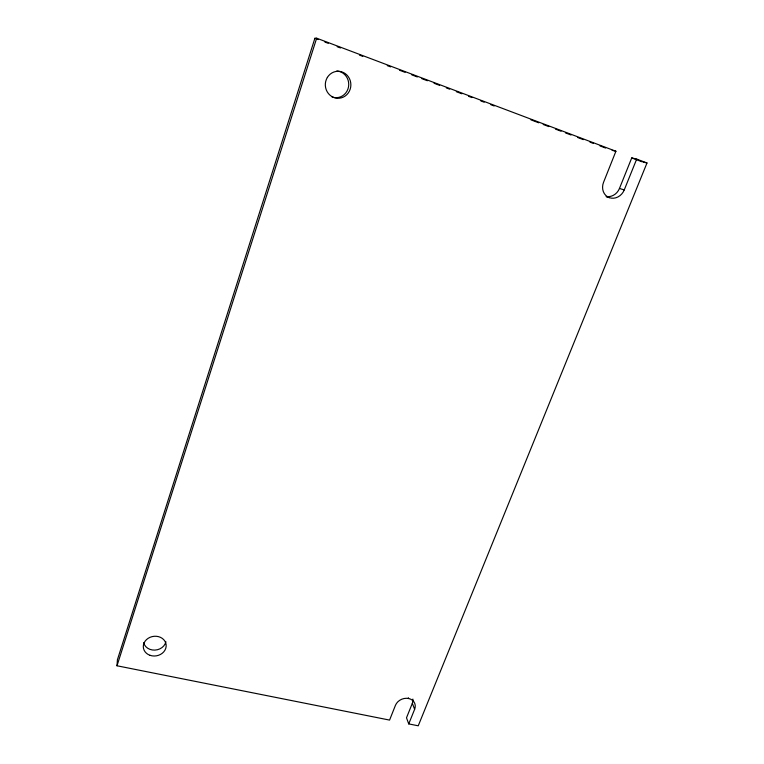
<?xml version="1.0" encoding="UTF-8"?>
<svg xmlns="http://www.w3.org/2000/svg" width="764" height="764" viewBox="0 0 764 764"><rect width="100%" height="100%" fill="white"/><g stroke="black" fill="none" stroke-linecap="round" stroke-linejoin="round"><path stroke-width="1.15" d="M408.31 697.752L408.597 698.506A10.495 8.738 -23.6 0 0 395.418 705.392L389.573 720.089L117.007 665.778L117.417 659.762L314.892 38.286L316.668 38.2L615.918 151.243L603.541 182.338A12.444 11.011 -62.1 0 0 609.28 197.637A12.444 11.011 -62.1 0 0 624.245 189.94L636.698 159.093L646.993 162.98L418.242 725.8L408.74 723.909L406.496 717.816L412.331 703.31A10.4 8.681 -23.5 0 0 412.885 699.079M117.007 665.778L316.668 38.2M606.626 196.568A12.31 10.906 -62.3 0 0 619.461 188.46L631.742 157.919L636.698 159.093M408.74 723.909L414.632 709.298L412.331 703.31M612.107 150.355L615.918 151.243M642.963 162.006L646.993 162.98M619.461 188.46L624.245 189.94M606.119 196.568L606.702 196.768M606.988 196.864L609.319 197.647M314.892 38.286L318.235 39.547M324.91 42.068L328.253 43.328M337.163 46.69L340.505 47.951M359.443 55.104L362.785 56.364M387.281 65.618L390.624 66.879M399.534 70.24L405.101 72.341M411.786 74.862L417.354 76.973M421.814 78.654L427.382 80.755M434.067 83.276L439.634 85.377M446.319 87.898L449.652 89.168M456.337 91.69L461.905 93.791M468.59 96.312L471.932 97.572M480.842 100.934L484.185 102.204M490.86 104.725L494.203 105.986M530.961 119.862L538.754 122.803M543.214 124.484L548.781 126.585M555.466 129.116L561.034 131.217M565.484 132.898L571.052 134.999M577.737 137.52L583.304 139.621M589.989 142.152L593.332 143.412M600.017 145.934L605.585 148.035M631.742 157.919L641.951 161.767M336.8 70.995A13.36 12.635 88.3 0 1 348.508 86.924A13.36 12.635 88.3 0 1 332.025 96.961M165.912 641.731A11.374 9.77 -8.7 0 1 154.853 650.107A11.374 9.77 -8.7 0 1 143.68 642.715M408.568 698.497A10.495 8.738 -23.6 0 1 414.632 709.298M327.374 77.403A13.504 12.778 88.7 0 0 337.44 98.26A13.504 12.778 88.7 0 0 349.473 78.654A13.504 12.778 88.7 0 0 327.374 77.403M149.983 655.302A11.479 9.846 -8.8 0 0 166.132 644.73A11.479 9.846 -8.8 0 0 148.101 638.351A11.479 9.846 -8.8 0 0 149.983 655.302"/></g></svg>
